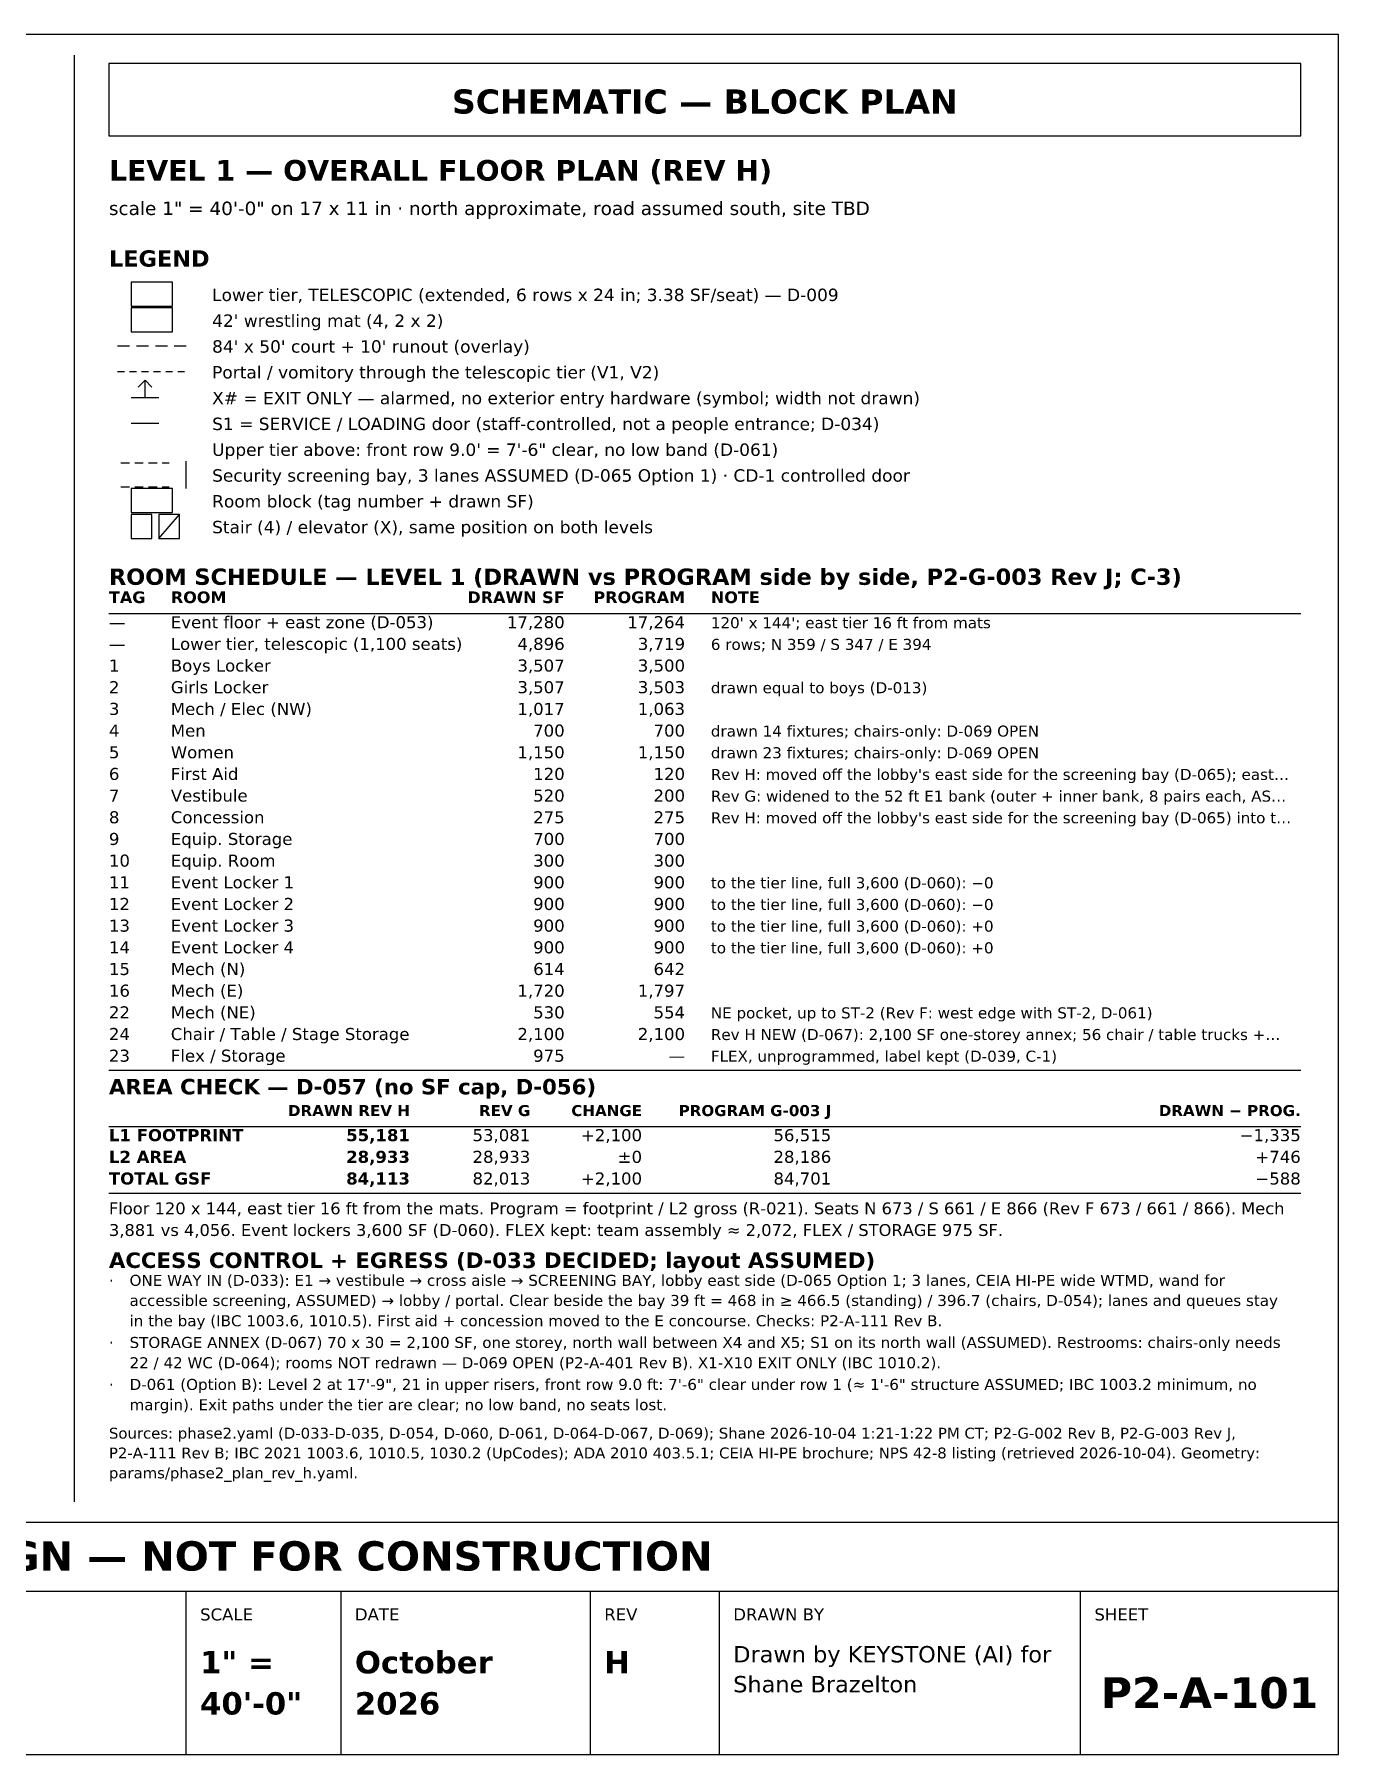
# Model space of a CAD drawing. Header units: inches. Extents: x 0.5 to 16.5, y 0.5 to 10.5.
# Drawn here: x 8.92 to 16.5, y 0.5 to 10.5 of the extents above; entities that cross this region are included whole.
import ezdxf
from ezdxf.enums import TextEntityAlignment as Align

# ---------------------------------------------------------------- set-up
doc = ezdxf.new("R2010")
doc.units = ezdxf.units.IN
doc.header["$MEASUREMENT"] = 0
for name, color, linetype in [('A-ANNO-TABL', 7, 'Continuous'), ('A-ANNO-TEXT', 7, 'Continuous'), ('G-ANNO-TTLB', 7, 'Continuous')]:
    doc.layers.add(name, color=color, linetype=linetype)
doc.styles.add('KS-BOLD', font='DejaVuSans-Bold.ttf')
doc.styles.add('KS-REG', font='DejaVuSans.ttf')

msp = doc.modelspace()

# ---------------------------------------------------------------- linework, layer by layer
at = {"layer": 'A-ANNO-TABL'}
for p, q in [((9.35, 7.134), (16.28, 7.134)), ((9.35, 4.478), (16.28, 4.478)), ((9.35, 4.152), (16.28, 4.152)), ((9.35, 3.764), (16.28, 3.764))]:
    msp.add_line(p, q, dxfattribs=at)
at = {"layer": 'A-ANNO-TEXT'}
for p, q in [((9.15, 1.97), (9.15, 10.38)), ((9.4, 8.69), (9.47, 8.69)), ((9.51, 8.69), (9.58, 8.69)), ((9.62, 8.69), (9.69, 8.69)), ((9.73, 8.69), (9.8, 8.69)), ((9.4, 8.54), (9.44, 8.54)), ((9.47, 8.54), (9.51, 8.54)), ((9.54, 8.54), (9.58, 8.54)), ((9.61, 8.54), (9.65, 8.54)), ((9.68, 8.54), (9.72, 8.54)), ((9.75, 8.54), (9.79, 8.54)), ((9.56, 8.49), (9.52, 8.45)), ((9.56, 8.39), (9.56, 8.49)), ((9.56, 8.49), (9.6, 8.45)), ((9.48, 8.39), (9.64, 8.39)), ((9.48, 8.24), (9.64, 8.24)), ((9.42, 8.01), (9.47, 8.01)), ((9.5, 8.01), (9.55, 8.01)), ((9.58, 8.01), (9.63, 8.01)), ((9.66, 8.01), (9.7, 8.01)), ((9.8, 7.86), (9.8, 8.02)), ((9.42, 7.87), (9.47, 7.87)), ((9.5, 7.87), (9.55, 7.87)), ((9.58, 7.87), (9.63, 7.87)), ((9.66, 7.87), (9.7, 7.87)), ((9.64, 7.57), (9.76, 7.71))]:
    msp.add_line(p, q, dxfattribs=at)
for points in [[(9.35, 9.91), (16.28, 9.91), (16.28, 10.33), (9.35, 10.33)], [(9.48, 8.92), (9.72, 8.92), (9.72, 9.06), (9.48, 9.06)], [(9.48, 8.77), (9.72, 8.77), (9.72, 8.91), (9.48, 8.91)], [(9.48, 7.72), (9.72, 7.72), (9.72, 7.86), (9.48, 7.86)], [(9.48, 7.57), (9.6, 7.57), (9.6, 7.71), (9.48, 7.71)], [(9.64, 7.57), (9.76, 7.57), (9.76, 7.71), (9.64, 7.71)]]:
    msp.add_lwpolyline(points, close=True, dxfattribs=at)
at = {"layer": 'G-ANNO-TTLB'}
for p, q in [((0.5, 1.45), (16.5, 1.45)), ((9.8, 0.5), (9.8, 1.45)), ((10.7, 0.5), (10.7, 1.45)), ((12.15, 0.5), (12.15, 1.45)), ((12.9, 0.5), (12.9, 1.45)), ((15, 0.5), (15, 1.45))]:
    msp.add_line(p, q, dxfattribs=at)
for points in [[(0.5, 0.5), (16.5, 0.5), (16.5, 10.5), (0.5, 10.5)], [(0.5, 1.45), (16.5, 1.45), (16.5, 1.85), (0.5, 1.85)]]:
    msp.add_lwpolyline(points, close=True, dxfattribs=at)

# ---------------------------------------------------------------- texts
at = {"layer": 'A-ANNO-TABL'}
for s, height, style, p in [('TAG', 0.068, 'KS-BOLD', (9.35, 7.194)), ('ROOM', 0.068, 'KS-BOLD', (9.71, 7.194)), ('NOTE', 0.068, 'KS-BOLD', (12.85, 7.194)), ('Event floor + east zone (D-053)', 0.07, 'KS-REG', (9.71, 7.048)), ("120' x 144'; east tier 16 ft from mats", 0.064, 'KS-REG', (12.85, 7.048)), ('—', 0.07, 'KS-REG', (9.35, 7.048)), ('—', 0.07, 'KS-REG', (9.35, 6.922)), ('Lower tier, telescopic (1,100 seats)', 0.07, 'KS-REG', (9.71, 6.922)), ('6 rows; N 359 / S 347 / E 394', 0.064, 'KS-REG', (12.85, 6.922)), ('1', 0.07, 'KS-REG', (9.35, 6.796)), ('Boys Locker', 0.07, 'KS-REG', (9.71, 6.796)), ('2', 0.07, 'KS-REG', (9.35, 6.67)), ('Girls Locker', 0.07, 'KS-REG', (9.71, 6.67)), ('drawn equal to boys (D-013)', 0.064, 'KS-REG', (12.85, 6.67)), ('3', 0.07, 'KS-REG', (9.35, 6.544)), ('Mech / Elec (NW)', 0.07, 'KS-REG', (9.71, 6.544)), ('4', 0.07, 'KS-REG', (9.35, 6.418)), ('Men', 0.07, 'KS-REG', (9.71, 6.418)), ('drawn 14 fixtures; chairs-only: D-069 OPEN', 0.064, 'KS-REG', (12.85, 6.418)), ('5', 0.07, 'KS-REG', (9.35, 6.292)), ('Women', 0.07, 'KS-REG', (9.71, 6.292)), ('drawn 23 fixtures; chairs-only: D-069 OPEN', 0.064, 'KS-REG', (12.85, 6.292)), ('6', 0.07, 'KS-REG', (9.35, 6.166)), ('First Aid', 0.07, 'KS-REG', (9.71, 6.166)), ("Rev H: moved off the lobby's east side for the screening bay (D-065); east…", 0.064, 'KS-REG', (12.85, 6.166)), ('7', 0.07, 'KS-REG', (9.35, 6.04)), ('Vestibule', 0.07, 'KS-REG', (9.71, 6.04)), ('Rev G: widened to the 52 ft E1 bank (outer + inner bank, 8 pairs each, AS…', 0.064, 'KS-REG', (12.85, 6.04)), ('8', 0.07, 'KS-REG', (9.35, 5.914)), ('Concession', 0.07, 'KS-REG', (9.71, 5.914)), ("Rev H: moved off the lobby's east side for the screening bay (D-065) into t…", 0.064, 'KS-REG', (12.85, 5.914)), ('9', 0.07, 'KS-REG', (9.35, 5.788)), ('Equip. Storage', 0.07, 'KS-REG', (9.71, 5.788)), ('10', 0.07, 'KS-REG', (9.35, 5.662)), ('Equip. Room', 0.07, 'KS-REG', (9.71, 5.662)), ('11', 0.07, 'KS-REG', (9.35, 5.536)), ('Event Locker 1', 0.07, 'KS-REG', (9.71, 5.536)), ('to the tier line, full 3,600 (D-060): −0', 0.064, 'KS-REG', (12.85, 5.536)), ('12', 0.07, 'KS-REG', (9.35, 5.41)), ('Event Locker 2', 0.07, 'KS-REG', (9.71, 5.41)), ('to the tier line, full 3,600 (D-060): −0', 0.064, 'KS-REG', (12.85, 5.41)), ('13', 0.07, 'KS-REG', (9.35, 5.284)), ('Event Locker 3', 0.07, 'KS-REG', (9.71, 5.284)), ('to the tier line, full 3,600 (D-060): +0', 0.064, 'KS-REG', (12.85, 5.284)), ('14', 0.07, 'KS-REG', (9.35, 5.158)), ('Event Locker 4', 0.07, 'KS-REG', (9.71, 5.158)), ('to the tier line, full 3,600 (D-060): +0', 0.064, 'KS-REG', (12.85, 5.158)), ('15', 0.07, 'KS-REG', (9.35, 5.032)), ('Mech (N)', 0.07, 'KS-REG', (9.71, 5.032)), ('16', 0.07, 'KS-REG', (9.35, 4.906)), ('Mech (E)', 0.07, 'KS-REG', (9.71, 4.906)), ('22', 0.07, 'KS-REG', (9.35, 4.78)), ('Mech (NE)', 0.07, 'KS-REG', (9.71, 4.78)), ('NE pocket, up to ST-2 (Rev F: west edge with ST-2, D-061)', 0.064, 'KS-REG', (12.85, 4.78)), ('24', 0.07, 'KS-REG', (9.35, 4.654)), ('Chair / Table / Stage Storage', 0.07, 'KS-REG', (9.71, 4.654)), ('Rev H NEW (D-067): 2,100 SF one-storey annex; 56 chair / table trucks +…', 0.064, 'KS-REG', (12.85, 4.654)), ('Flex / Storage', 0.07, 'KS-REG', (9.71, 4.528)), ('23', 0.07, 'KS-REG', (9.35, 4.528)), ('FLEX, unprogrammed, label kept (D-039, C-1)', 0.064, 'KS-REG', (12.85, 4.528)), ('L1 FOOTPRINT', 0.07, 'KS-BOLD', (9.35, 4.066)), ('L2 AREA', 0.07, 'KS-BOLD', (9.35, 3.94)), ('TOTAL GSF', 0.07, 'KS-BOLD', (9.35, 3.814))]:
    msp.add_text(s, height=height, dxfattribs=dict(at, style=style)).set_placement(p)
for s, height, style, p in [('DRAWN SF', 0.068, 'KS-BOLD', (12, 7.194)), ('PROGRAM', 0.068, 'KS-BOLD', (12.7, 7.194)), ('17,280', 0.07, 'KS-REG', (12, 7.048)), ('17,264', 0.07, 'KS-REG', (12.7, 7.048)), ('4,896', 0.07, 'KS-REG', (12, 6.922)), ('3,719', 0.07, 'KS-REG', (12.7, 6.922)), ('3,507', 0.07, 'KS-REG', (12, 6.796)), ('3,500', 0.07, 'KS-REG', (12.7, 6.796)), ('3,507', 0.07, 'KS-REG', (12, 6.67)), ('3,503', 0.07, 'KS-REG', (12.7, 6.67)), ('1,017', 0.07, 'KS-REG', (12, 6.544)), ('1,063', 0.07, 'KS-REG', (12.7, 6.544)), ('700', 0.07, 'KS-REG', (12, 6.418)), ('700', 0.07, 'KS-REG', (12.7, 6.418)), ('1,150', 0.07, 'KS-REG', (12, 6.292)), ('1,150', 0.07, 'KS-REG', (12.7, 6.292)), ('120', 0.07, 'KS-REG', (12, 6.166)), ('120', 0.07, 'KS-REG', (12.7, 6.166)), ('520', 0.07, 'KS-REG', (12, 6.04)), ('200', 0.07, 'KS-REG', (12.7, 6.04)), ('275', 0.07, 'KS-REG', (12, 5.914)), ('275', 0.07, 'KS-REG', (12.7, 5.914)), ('700', 0.07, 'KS-REG', (12, 5.788)), ('700', 0.07, 'KS-REG', (12.7, 5.788)), ('300', 0.07, 'KS-REG', (12, 5.662)), ('300', 0.07, 'KS-REG', (12.7, 5.662)), ('900', 0.07, 'KS-REG', (12, 5.536)), ('900', 0.07, 'KS-REG', (12.7, 5.536)), ('900', 0.07, 'KS-REG', (12, 5.41)), ('900', 0.07, 'KS-REG', (12.7, 5.41)), ('900', 0.07, 'KS-REG', (12, 5.284)), ('900', 0.07, 'KS-REG', (12.7, 5.284)), ('900', 0.07, 'KS-REG', (12, 5.158)), ('900', 0.07, 'KS-REG', (12.7, 5.158)), ('614', 0.07, 'KS-REG', (12, 5.032)), ('642', 0.07, 'KS-REG', (12.7, 5.032)), ('1,720', 0.07, 'KS-REG', (12, 4.906)), ('1,797', 0.07, 'KS-REG', (12.7, 4.906)), ('530', 0.07, 'KS-REG', (12, 4.78)), ('554', 0.07, 'KS-REG', (12.7, 4.78)), ('2,100', 0.07, 'KS-REG', (12, 4.654)), ('2,100', 0.07, 'KS-REG', (12.7, 4.654)), ('975', 0.07, 'KS-REG', (12, 4.528)), ('—', 0.07, 'KS-REG', (12.7, 4.528)), ('DRAWN REV H', 0.064, 'KS-BOLD', (11.1, 4.212)), ('REV G', 0.064, 'KS-BOLD', (11.8, 4.212)), ('CHANGE', 0.064, 'KS-BOLD', (12.45, 4.212)), ('PROGRAM G-003 J', 0.064, 'KS-BOLD', (13.55, 4.212)), ('DRAWN − PROG.', 0.064, 'KS-BOLD', (16.28, 4.212)), ('55,181', 0.07, 'KS-BOLD', (11.1, 4.066)), ('53,081', 0.07, 'KS-REG', (11.8, 4.066)), ('+2,100', 0.07, 'KS-REG', (12.45, 4.066)), ('56,515', 0.07, 'KS-REG', (13.55, 4.066)), ('−1,335', 0.07, 'KS-REG', (16.28, 4.066)), ('28,933', 0.07, 'KS-BOLD', (11.1, 3.94)), ('28,933', 0.07, 'KS-REG', (11.8, 3.94)), ('±0', 0.07, 'KS-REG', (12.45, 3.94)), ('28,186', 0.07, 'KS-REG', (13.55, 3.94)), ('+746', 0.07, 'KS-REG', (16.28, 3.94)), ('84,113', 0.07, 'KS-BOLD', (11.1, 3.814)), ('82,013', 0.07, 'KS-REG', (11.8, 3.814)), ('+2,100', 0.07, 'KS-REG', (12.45, 3.814)), ('84,701', 0.07, 'KS-REG', (13.55, 3.814)), ('−588', 0.07, 'KS-REG', (16.28, 3.814))]:
    msp.add_text(s, height=height, dxfattribs=dict(at, style=style)).set_placement(p, align=Align.RIGHT)
at = {"layer": 'A-ANNO-TEXT', "style": 'KS-BOLD'}
msp.add_text('SCHEMATIC — BLOCK PLAN', height=0.14, dxfattribs=at).set_placement((12.815, 10.04), align=Align.CENTER)
at = {"layer": 'A-ANNO-TEXT'}
for s, height, style, p in [('LEVEL 1 — OVERALL FLOOR PLAN (REV H)', 0.12, 'KS-BOLD', (9.35, 9.65)), ('scale 1" = 40\'-0" on 17 x 11 in · north approximate, road assumed south, site TBD', 0.078, 'KS-REG', (9.35, 9.45)), ('LEGEND', 0.095, 'KS-BOLD', (9.35, 9.15)), ('Lower tier, TELESCOPIC (extended, 6 rows x 24 in; 3.38 SF/seat) — D-009', 0.072, 'KS-REG', (9.95, 8.95)), ("42' wrestling mat (4, 2 x 2)", 0.072, 'KS-REG', (9.95, 8.8)), ("84' x 50' court + 10' runout (overlay)", 0.072, 'KS-REG', (9.95, 8.65)), ('Portal / vomitory through the telescopic tier (V1, V2)', 0.072, 'KS-REG', (9.95, 8.5)), ('X# = EXIT ONLY — alarmed, no exterior entry hardware (symbol; width not drawn)', 0.072, 'KS-REG', (9.95, 8.35)), ('S1 = SERVICE / LOADING door (staff-controlled, not a people entrance; D-034)', 0.072, 'KS-REG', (9.95, 8.2)), ('Upper tier above: front row 9.0\' = 7\'-6" clear, no low band (D-061)', 0.072, 'KS-REG', (9.95, 8.05)), ('Security screening bay, 3 lanes ASSUMED (D-065 Option 1) · CD-1 controlled door', 0.072, 'KS-REG', (9.95, 7.9)), ('Room block (tag number + drawn SF)', 0.072, 'KS-REG', (9.95, 7.75)), ('Stair (4) / elevator (X), same position on both levels', 0.072, 'KS-REG', (9.95, 7.6)), ('ROOM SCHEDULE — LEVEL 1 (DRAWN vs PROGRAM side by side, P2-G-003 Rev J; C-3)', 0.095, 'KS-BOLD', (9.35, 7.3)), ('AREA CHECK — D-057 (no SF cap, D-056)', 0.09, 'KS-BOLD', (9.35, 4.338)), ('Floor 120 x 144, east tier 16 ft from the mats. Program = footprint / L2 gross (R-021). Seats N 673 / S 661 / E 866 (Rev F 673 / 661 / 866). Mech', 0.069, 'KS-REG', (9.35, 3.641)), ('3,881 vs 4,056. Event lockers 3,600 SF (D-060). FLEX kept: team assembly ≈ 2,072, FLEX / STORAGE 975 SF.', 0.069, 'KS-REG', (9.35, 3.515)), ('ACCESS CONTROL + EGRESS (D-033 DECIDED; layout ASSUMED)', 0.09, 'KS-BOLD', (9.35, 3.329)), ('·', 0.064, 'KS-REG', (9.35, 3.225)), ('ONE WAY IN (D-033): E1 → vestibule → cross aisle → SCREENING BAY, lobby east side (D-065 Option 1; 3 lanes, CEIA HI-PE wide WTMD, wand for', 0.064, 'KS-REG', (9.47, 3.225)), ('accessible screening, ASSUMED) → lobby / portal. Clear beside the bay 39 ft = 468 in ≥ 466.5 (standing) / 396.7 (chairs, D-054); lanes and queues stay', 0.064, 'KS-REG', (9.47, 3.108)), ('in the bay (IBC 1003.6, 1010.5). First aid + concession moved to the E concourse. Checks: P2-A-111 Rev B.', 0.064, 'KS-REG', (9.47, 2.99)), ('STORAGE ANNEX (D-067) 70 x 30 = 2,100 SF, one storey, north wall between X4 and X5; S1 on its north wall (ASSUMED). Restrooms: chairs-only needs', 0.064, 'KS-REG', (9.47, 2.864)), ('·', 0.064, 'KS-REG', (9.35, 2.864)), ('22 / 42 WC (D-064); rooms NOT redrawn — D-069 OPEN (P2-A-401 Rev B). X1-X10 EXIT ONLY (IBC 1010.2).', 0.064, 'KS-REG', (9.47, 2.746)), ('·', 0.064, 'KS-REG', (9.35, 2.62)), ('D-061 (Option B): Level 2 at 17\'-9", 21 in upper risers, front row 9.0 ft: 7\'-6" clear under row 1 (≈ 1\'-6" structure ASSUMED; IBC 1003.2 minimum, no', 0.064, 'KS-REG', (9.47, 2.62)), ('margin). Exit paths under the tier are clear; no low band, no seats lost.', 0.064, 'KS-REG', (9.47, 2.502)), ('Sources: phase2.yaml (D-033-D-035, D-054, D-060, D-061, D-064-D-067, D-069); Shane 2026-10-04 1:21-1:22 PM CT; P2-G-002 Rev B, P2-G-003 Rev J,', 0.063, 'KS-REG', (9.35, 2.337)), ('P2-A-111 Rev B; IBC 2021 1003.6, 1010.5, 1030.2 (UpCodes); ADA 2010 403.5.1; CEIA HI-PE brochure; NPS 42-8 listing (retrieved 2026-10-04). Geometry:', 0.063, 'KS-REG', (9.35, 2.222)), ('params/phase2_plan_rev_h.yaml.', 0.063, 'KS-REG', (9.35, 2.106))]:
    msp.add_text(s, height=height, dxfattribs=dict(at, style=style)).set_placement(p)
at = {"layer": 'G-ANNO-TTLB', "style": 'KS-BOLD'}
for s, height, p in [('PRELIMINARY — CONCEPTUAL DESIGN — NOT FOR CONSTRUCTION', 0.17, (8.5, 1.57)), ('P2-A-101', 0.18, (15.75, 0.77))]:
    msp.add_text(s, height=height, dxfattribs=at).set_placement(p, align=Align.CENTER)
at = {"layer": 'G-ANNO-TTLB'}
for s, height, style, p in [('SCALE', 0.07, 'KS-REG', (9.88, 1.28)), ('DATE', 0.07, 'KS-REG', (10.78, 1.28)), ('REV', 0.07, 'KS-REG', (12.23, 1.28)), ('DRAWN BY', 0.07, 'KS-REG', (12.98, 1.28)), ('SHEET', 0.07, 'KS-REG', (15.08, 1.28)), ('1" =', 0.13, 'KS-BOLD', (9.88, 0.972)), ('October', 0.13, 'KS-BOLD', (10.78, 0.972)), ('H', 0.13, 'KS-BOLD', (12.23, 0.972)), ('Drawn by KEYSTONE (AI) for', 0.095, 'KS-REG', (12.98, 1.036)), ('Shane Brazelton', 0.095, 'KS-REG', (12.98, 0.862)), ('40\'-0"', 0.13, 'KS-BOLD', (9.88, 0.733)), ('2026', 0.13, 'KS-BOLD', (10.78, 0.733))]:
    msp.add_text(s, height=height, dxfattribs=dict(at, style=style)).set_placement(p)

doc.saveas('drawing.dxf')
